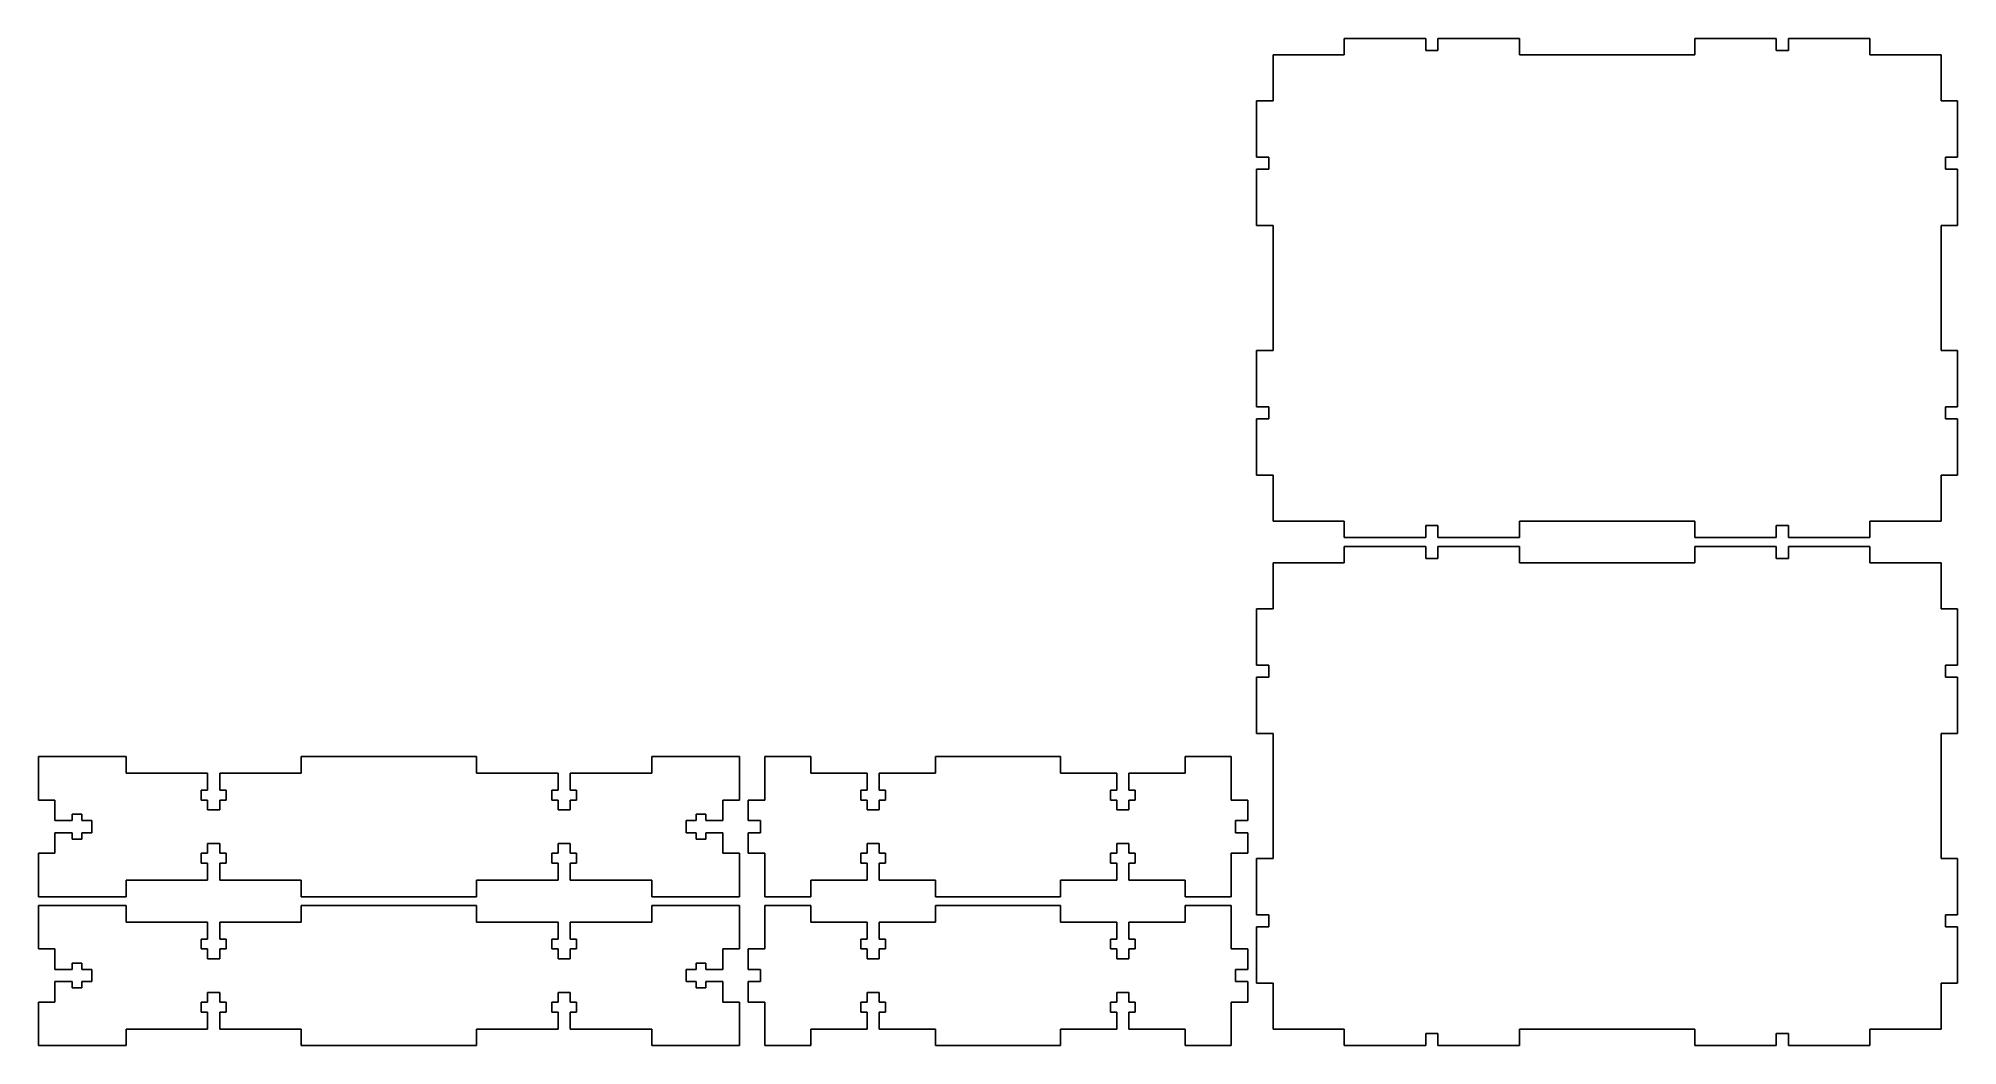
# Model space of a CAD drawing. Header units: inches. Extents: x 0 to 27.4, y 0.1 to 14.5.
import ezdxf

# ---------------------------------------------------------------- set-up
doc = ezdxf.new("R2010")
doc.units = ezdxf.units.IN

msp = doc.modelspace()

# ---------------------------------------------------------------- linework, layer by layer
at = {"layer": 'back_outsideCutPath'}
for p, q in [((1.25, 4.25), (0, 4.25)), ((0, 4.25), (0, 3.63)), ((1.25, 4.014), (1.25, 4.25)), ((6.25, 4.25), (3.75, 4.25)), ((3.75, 4.25), (3.75, 4.014)), ((6.25, 4.014), (6.25, 4.25)), ((10, 4.25), (8.75, 4.25)), ((8.75, 4.25), (8.75, 4.014)), ((10, 3.63), (10, 4.25)), ((2.413, 4.014), (1.25, 4.014)), ((2.413, 3.77), (2.413, 4.014)), ((3.75, 4.014), (2.587, 4.014)), ((2.587, 4.014), (2.587, 3.77)), ((7.413, 4.014), (6.25, 4.014)), ((7.413, 3.77), (7.413, 4.014)), ((8.75, 4.014), (7.587, 4.014)), ((7.587, 4.014), (7.587, 3.77)), ((0, 3.63), (0.236, 3.63)), ((0.236, 3.63), (0.236, 3.337)), ((2.323, 3.63), (2.323, 3.77)), ((2.323, 3.77), (2.413, 3.77)), ((2.413, 3.63), (2.323, 3.63)), ((2.413, 3.49), (2.413, 3.63)), ((2.587, 3.77), (2.677, 3.77)), ((2.677, 3.63), (2.587, 3.63)), ((2.587, 3.63), (2.587, 3.49)), ((2.677, 3.77), (2.677, 3.63)), ((7.323, 3.63), (7.323, 3.77)), ((7.323, 3.77), (7.413, 3.77)), ((7.413, 3.63), (7.323, 3.63)), ((7.413, 3.49), (7.413, 3.63)), ((7.587, 3.77), (7.677, 3.77)), ((7.677, 3.63), (7.587, 3.63)), ((7.587, 3.63), (7.587, 3.49)), ((7.677, 3.77), (7.677, 3.63)), ((9.764, 3.337), (9.764, 3.63)), ((9.764, 3.63), (10, 3.63)), ((0.236, 3.337), (0.48, 3.337)), ((0.48, 3.337), (0.48, 3.427)), ((0.48, 3.427), (0.62, 3.427)), ((0.62, 3.427), (0.62, 3.337)), ((0.62, 3.337), (0.76, 3.337)), ((0.76, 3.337), (0.76, 3.163)), ((2.587, 3.49), (2.413, 3.49)), ((7.587, 3.49), (7.413, 3.49)), ((9.24, 3.163), (9.24, 3.337)), ((9.24, 3.337), (9.38, 3.337)), ((9.38, 3.337), (9.38, 3.427)), ((9.38, 3.427), (9.52, 3.427)), ((9.52, 3.427), (9.52, 3.337)), ((9.52, 3.337), (9.764, 3.337)), ((0.48, 3.163), (0.236, 3.163)), ((0.236, 3.163), (0.236, 2.87)), ((0.48, 3.073), (0.48, 3.163)), ((0.62, 3.073), (0.48, 3.073)), ((0.76, 3.163), (0.62, 3.163)), ((0.62, 3.163), (0.62, 3.073)), ((9.38, 3.163), (9.24, 3.163)), ((9.38, 3.073), (9.38, 3.163)), ((9.52, 3.073), (9.38, 3.073)), ((9.764, 3.163), (9.52, 3.163)), ((9.52, 3.163), (9.52, 3.073)), ((9.764, 2.87), (9.764, 3.163)), ((0.236, 2.87), (0, 2.87)), ((0, 2.87), (0, 2.25)), ((2.323, 2.73), (2.323, 2.87)), ((2.323, 2.87), (2.413, 2.87)), ((2.413, 2.87), (2.413, 3.01)), ((2.413, 3.01), (2.587, 3.01)), ((2.587, 3.01), (2.587, 2.87)), ((2.587, 2.87), (2.677, 2.87)), ((2.677, 2.87), (2.677, 2.73)), ((7.323, 2.73), (7.323, 2.87)), ((7.323, 2.87), (7.413, 2.87)), ((7.413, 2.87), (7.413, 3.01)), ((7.413, 3.01), (7.587, 3.01)), ((7.587, 3.01), (7.587, 2.87)), ((7.587, 2.87), (7.677, 2.87)), ((7.677, 2.87), (7.677, 2.73)), ((10, 2.87), (9.764, 2.87)), ((10, 2.25), (10, 2.87)), ((1.25, 2.486), (2.413, 2.486)), ((1.25, 2.25), (1.25, 2.486)), ((2.413, 2.73), (2.323, 2.73)), ((2.413, 2.486), (2.413, 2.73)), ((2.677, 2.73), (2.587, 2.73)), ((2.587, 2.73), (2.587, 2.486)), ((2.587, 2.486), (3.75, 2.486)), ((3.75, 2.486), (3.75, 2.25)), ((6.25, 2.25), (6.25, 2.486)), ((6.25, 2.486), (7.413, 2.486)), ((7.413, 2.73), (7.323, 2.73)), ((7.413, 2.486), (7.413, 2.73)), ((7.677, 2.73), (7.587, 2.73)), ((7.587, 2.73), (7.587, 2.486)), ((7.587, 2.486), (8.75, 2.486)), ((8.75, 2.486), (8.75, 2.25)), ((0, 2.25), (1.25, 2.25)), ((3.75, 2.25), (6.25, 2.25)), ((8.75, 2.25), (10, 2.25))]:
    msp.add_line(p, q, dxfattribs=at)
at = {"layer": 'bottom_outsideCutPath'}
for p, q in [((18.625, 14.264), (17.611, 14.264)), ((17.611, 14.264), (17.611, 13.6094)), ((19.788, 14.5), (18.625, 14.5)), ((18.625, 14.5), (18.625, 14.264)), ((19.788, 14.326), (19.788, 14.5)), ((19.962, 14.326), (19.788, 14.326)), ((21.125, 14.5), (19.962, 14.5)), ((19.962, 14.5), (19.962, 14.326)), ((21.125, 14.264), (21.125, 14.5)), ((23.625, 14.264), (21.125, 14.264)), ((24.788, 14.5), (23.625, 14.5)), ((23.625, 14.5), (23.625, 14.264)), ((24.788, 14.326), (24.788, 14.5)), ((24.962, 14.326), (24.788, 14.326)), ((26.125, 14.5), (24.962, 14.5)), ((24.962, 14.5), (24.962, 14.326)), ((26.125, 14.264), (26.125, 14.5)), ((27.139, 14.264), (26.125, 14.264)), ((27.139, 13.6094), (27.139, 14.264)), ((17.611, 13.6094), (17.375, 13.6094)), ((17.375, 13.6094), (17.375, 12.8058)), ((27.375, 13.6094), (27.139, 13.6094)), ((27.375, 12.8058), (27.375, 13.6094)), ((17.375, 12.8058), (17.549, 12.8058)), ((17.549, 12.6318), (17.375, 12.6318)), ((17.375, 12.6318), (17.375, 11.8281)), ((17.549, 12.8058), (17.549, 12.6318)), ((27.201, 12.6318), (27.201, 12.8058)), ((27.201, 12.8058), (27.375, 12.8058)), ((27.375, 12.6318), (27.201, 12.6318)), ((27.375, 11.8281), (27.375, 12.6318)), ((17.375, 11.8281), (17.611, 11.8281)), ((17.611, 11.8281), (17.611, 10.0469)), ((27.139, 10.0469), (27.139, 11.8281)), ((27.139, 11.8281), (27.375, 11.8281)), ((17.611, 10.0469), (17.375, 10.0469)), ((17.375, 10.0469), (17.375, 9.2433)), ((27.375, 10.0469), (27.139, 10.0469)), ((27.375, 9.2433), (27.375, 10.0469)), ((17.375, 9.2433), (17.549, 9.2433)), ((17.549, 9.0693), (17.375, 9.0693)), ((17.375, 9.0693), (17.375, 8.2656)), ((17.549, 9.2433), (17.549, 9.0693)), ((27.201, 9.0693), (27.201, 9.2433)), ((27.201, 9.2433), (27.375, 9.2433)), ((27.375, 9.0693), (27.201, 9.0693)), ((27.375, 8.2656), (27.375, 9.0693)), ((17.375, 8.2656), (17.611, 8.2656)), ((17.611, 8.2656), (17.611, 7.611)), ((27.139, 7.611), (27.139, 8.2656)), ((27.139, 8.2656), (27.375, 8.2656)), ((17.611, 7.611), (18.625, 7.611)), ((18.625, 7.611), (18.625, 7.375)), ((19.788, 7.549), (19.962, 7.549)), ((19.788, 7.375), (19.788, 7.549)), ((19.962, 7.549), (19.962, 7.375)), ((21.125, 7.375), (21.125, 7.611)), ((21.125, 7.611), (23.625, 7.611)), ((23.625, 7.611), (23.625, 7.375)), ((24.788, 7.375), (24.788, 7.549)), ((24.788, 7.549), (24.962, 7.549)), ((24.962, 7.549), (24.962, 7.375)), ((26.125, 7.375), (26.125, 7.611)), ((26.125, 7.611), (27.139, 7.611)), ((18.625, 7.375), (19.788, 7.375)), ((19.962, 7.375), (21.125, 7.375)), ((23.625, 7.375), (24.788, 7.375)), ((24.962, 7.375), (26.125, 7.375))]:
    msp.add_line(p, q, dxfattribs=at)
at = {"layer": 'front_outsideCutPath'}
for p, q in [((1.25, 2.125), (0, 2.125)), ((0, 2.125), (0, 1.505)), ((1.25, 1.889), (1.25, 2.125)), ((6.25, 2.125), (3.75, 2.125)), ((3.75, 2.125), (3.75, 1.889)), ((6.25, 1.889), (6.25, 2.125)), ((10, 2.125), (8.75, 2.125)), ((8.75, 2.125), (8.75, 1.889)), ((10, 1.505), (10, 2.125)), ((2.413, 1.889), (1.25, 1.889)), ((2.323, 1.505), (2.323, 1.645)), ((2.323, 1.645), (2.413, 1.645)), ((2.413, 1.645), (2.413, 1.889)), ((3.75, 1.889), (2.587, 1.889)), ((2.587, 1.889), (2.587, 1.645)), ((2.587, 1.645), (2.677, 1.645)), ((2.677, 1.645), (2.677, 1.505)), ((7.413, 1.889), (6.25, 1.889)), ((7.323, 1.505), (7.323, 1.645)), ((7.323, 1.645), (7.413, 1.645)), ((7.413, 1.645), (7.413, 1.889)), ((8.75, 1.889), (7.587, 1.889)), ((7.587, 1.889), (7.587, 1.645)), ((7.587, 1.645), (7.677, 1.645)), ((7.677, 1.645), (7.677, 1.505)), ((0, 1.505), (0.236, 1.505)), ((0.236, 1.505), (0.236, 1.212)), ((2.413, 1.505), (2.323, 1.505)), ((2.413, 1.365), (2.413, 1.505)), ((2.677, 1.505), (2.587, 1.505)), ((2.587, 1.505), (2.587, 1.365)), ((7.413, 1.505), (7.323, 1.505)), ((7.413, 1.365), (7.413, 1.505)), ((7.677, 1.505), (7.587, 1.505)), ((7.587, 1.505), (7.587, 1.365)), ((9.764, 1.212), (9.764, 1.505)), ((9.764, 1.505), (10, 1.505)), ((0.236, 1.212), (0.48, 1.212)), ((0.48, 1.212), (0.48, 1.302)), ((0.48, 1.302), (0.62, 1.302)), ((0.62, 1.302), (0.62, 1.212)), ((0.62, 1.212), (0.76, 1.212)), ((0.76, 1.212), (0.76, 1.038)), ((2.587, 1.365), (2.413, 1.365)), ((7.587, 1.365), (7.413, 1.365)), ((9.24, 1.038), (9.24, 1.212)), ((9.24, 1.212), (9.38, 1.212)), ((9.38, 1.212), (9.38, 1.302)), ((9.38, 1.302), (9.52, 1.302)), ((9.52, 1.302), (9.52, 1.212)), ((9.52, 1.212), (9.764, 1.212)), ((0.48, 1.038), (0.236, 1.038)), ((0.236, 1.038), (0.236, 0.745)), ((0.48, 0.948), (0.48, 1.038)), ((0.62, 0.948), (0.48, 0.948)), ((0.76, 1.038), (0.62, 1.038)), ((0.62, 1.038), (0.62, 0.948)), ((2.413, 0.745), (2.413, 0.885)), ((2.413, 0.885), (2.587, 0.885)), ((2.587, 0.885), (2.587, 0.745)), ((7.413, 0.745), (7.413, 0.885)), ((7.413, 0.885), (7.587, 0.885)), ((7.587, 0.885), (7.587, 0.745)), ((9.38, 1.038), (9.24, 1.038)), ((9.38, 0.948), (9.38, 1.038)), ((9.52, 0.948), (9.38, 0.948)), ((9.764, 1.038), (9.52, 1.038)), ((9.52, 1.038), (9.52, 0.948)), ((9.764, 0.745), (9.764, 1.038)), ((0.236, 0.745), (0, 0.745)), ((0, 0.745), (0, 0.125)), ((2.323, 0.605), (2.323, 0.745)), ((2.323, 0.745), (2.413, 0.745)), ((2.413, 0.605), (2.323, 0.605)), ((2.413, 0.361), (2.413, 0.605)), ((2.587, 0.745), (2.677, 0.745)), ((2.677, 0.605), (2.587, 0.605)), ((2.587, 0.605), (2.587, 0.361)), ((2.677, 0.745), (2.677, 0.605)), ((7.323, 0.605), (7.323, 0.745)), ((7.323, 0.745), (7.413, 0.745)), ((7.413, 0.605), (7.323, 0.605)), ((7.413, 0.361), (7.413, 0.605)), ((7.587, 0.745), (7.677, 0.745)), ((7.677, 0.605), (7.587, 0.605)), ((7.587, 0.605), (7.587, 0.361)), ((7.677, 0.745), (7.677, 0.605)), ((10, 0.745), (9.764, 0.745)), ((10, 0.125), (10, 0.745)), ((1.25, 0.361), (2.413, 0.361)), ((1.25, 0.125), (1.25, 0.361)), ((2.587, 0.361), (3.75, 0.361)), ((3.75, 0.361), (3.75, 0.125)), ((6.25, 0.125), (6.25, 0.361)), ((6.25, 0.361), (7.413, 0.361)), ((7.587, 0.361), (8.75, 0.361)), ((8.75, 0.361), (8.75, 0.125)), ((0, 0.125), (1.25, 0.125)), ((3.75, 0.125), (6.25, 0.125)), ((8.75, 0.125), (10, 0.125))]:
    msp.add_line(p, q, dxfattribs=at)
at = {"layer": 'left_outsideCutPath'}
for p, q in [((11.0156, 2.125), (10.361, 2.125)), ((10.361, 2.125), (10.361, 1.505)), ((11.0156, 1.889), (11.0156, 2.125)), ((14.5781, 2.125), (12.7969, 2.125)), ((12.7969, 2.125), (12.7969, 1.889)), ((14.5781, 1.889), (14.5781, 2.125)), ((17.014, 2.125), (16.3594, 2.125)), ((16.3594, 2.125), (16.3594, 1.889)), ((17.014, 1.505), (17.014, 2.125)), ((11.8193, 1.889), (11.0156, 1.889)), ((11.7293, 1.505), (11.7293, 1.645)), ((11.7293, 1.645), (11.8193, 1.645)), ((11.8193, 1.645), (11.8193, 1.889)), ((12.7969, 1.889), (11.9933, 1.889)), ((11.9933, 1.889), (11.9933, 1.645)), ((11.9933, 1.645), (12.0833, 1.645)), ((12.0833, 1.645), (12.0833, 1.505)), ((15.3818, 1.889), (14.5781, 1.889)), ((15.2918, 1.505), (15.2918, 1.645)), ((15.2918, 1.645), (15.3818, 1.645)), ((15.3818, 1.645), (15.3818, 1.889)), ((16.3594, 1.889), (15.5558, 1.889)), ((15.5558, 1.889), (15.5558, 1.645)), ((15.5558, 1.645), (15.6458, 1.645)), ((15.6458, 1.645), (15.6458, 1.505)), ((10.361, 1.505), (10.125, 1.505)), ((10.125, 1.505), (10.125, 1.212)), ((11.8193, 1.505), (11.7293, 1.505)), ((11.8193, 1.365), (11.8193, 1.505)), ((12.0833, 1.505), (11.9933, 1.505)), ((11.9933, 1.505), (11.9933, 1.365)), ((15.3818, 1.505), (15.2918, 1.505)), ((15.3818, 1.365), (15.3818, 1.505)), ((15.6458, 1.505), (15.5558, 1.505)), ((15.5558, 1.505), (15.5558, 1.365)), ((17.25, 1.505), (17.014, 1.505)), ((17.25, 1.212), (17.25, 1.505)), ((10.125, 1.212), (10.299, 1.212)), ((10.299, 1.212), (10.299, 1.038)), ((11.9933, 1.365), (11.8193, 1.365)), ((15.5558, 1.365), (15.3818, 1.365)), ((17.076, 1.038), (17.076, 1.212)), ((17.076, 1.212), (17.25, 1.212)), ((10.299, 1.038), (10.125, 1.038)), ((10.125, 1.038), (10.125, 0.745)), ((11.8193, 0.745), (11.8193, 0.885)), ((11.8193, 0.885), (11.9933, 0.885)), ((11.9933, 0.885), (11.9933, 0.745)), ((15.3818, 0.745), (15.3818, 0.885)), ((15.3818, 0.885), (15.5558, 0.885)), ((15.5558, 0.885), (15.5558, 0.745)), ((17.25, 1.038), (17.076, 1.038)), ((17.25, 0.745), (17.25, 1.038)), ((10.125, 0.745), (10.361, 0.745)), ((10.361, 0.745), (10.361, 0.125)), ((11.7293, 0.605), (11.7293, 0.745)), ((11.7293, 0.745), (11.8193, 0.745)), ((11.8193, 0.605), (11.7293, 0.605)), ((11.8193, 0.361), (11.8193, 0.605)), ((11.9933, 0.745), (12.0833, 0.745)), ((12.0833, 0.605), (11.9933, 0.605)), ((11.9933, 0.605), (11.9933, 0.361)), ((12.0833, 0.745), (12.0833, 0.605)), ((15.2918, 0.605), (15.2918, 0.745)), ((15.2918, 0.745), (15.3818, 0.745)), ((15.3818, 0.605), (15.2918, 0.605)), ((15.3818, 0.361), (15.3818, 0.605)), ((15.5558, 0.745), (15.6458, 0.745)), ((15.6458, 0.605), (15.5558, 0.605)), ((15.5558, 0.605), (15.5558, 0.361)), ((15.6458, 0.745), (15.6458, 0.605)), ((17.014, 0.125), (17.014, 0.745)), ((17.014, 0.745), (17.25, 0.745)), ((11.0156, 0.361), (11.8193, 0.361)), ((11.0156, 0.125), (11.0156, 0.361)), ((11.9933, 0.361), (12.7969, 0.361)), ((12.7969, 0.361), (12.7969, 0.125)), ((14.5781, 0.125), (14.5781, 0.361)), ((14.5781, 0.361), (15.3818, 0.361)), ((15.5558, 0.361), (16.3594, 0.361)), ((16.3594, 0.361), (16.3594, 0.125)), ((10.361, 0.125), (11.0156, 0.125)), ((12.7969, 0.125), (14.5781, 0.125)), ((16.3594, 0.125), (17.014, 0.125))]:
    msp.add_line(p, q, dxfattribs=at)
at = {"layer": 'right_outsideCutPath'}
for p, q in [((11.0156, 4.25), (10.361, 4.25)), ((10.361, 4.25), (10.361, 3.63)), ((11.0156, 4.014), (11.0156, 4.25)), ((14.5781, 4.25), (12.7969, 4.25)), ((12.7969, 4.25), (12.7969, 4.014)), ((14.5781, 4.014), (14.5781, 4.25)), ((17.014, 4.25), (16.3594, 4.25)), ((16.3594, 4.25), (16.3594, 4.014)), ((17.014, 3.63), (17.014, 4.25)), ((11.8193, 4.014), (11.0156, 4.014)), ((11.8193, 3.77), (11.8193, 4.014)), ((12.7969, 4.014), (11.9933, 4.014)), ((11.9933, 4.014), (11.9933, 3.77)), ((15.3818, 4.014), (14.5781, 4.014)), ((15.3818, 3.77), (15.3818, 4.014)), ((16.3594, 4.014), (15.5558, 4.014)), ((15.5558, 4.014), (15.5558, 3.77)), ((10.361, 3.63), (10.125, 3.63)), ((10.125, 3.63), (10.125, 3.337)), ((11.7293, 3.63), (11.7293, 3.77)), ((11.7293, 3.77), (11.8193, 3.77)), ((11.8193, 3.63), (11.7293, 3.63)), ((11.8193, 3.49), (11.8193, 3.63)), ((11.9933, 3.77), (12.0833, 3.77)), ((12.0833, 3.63), (11.9933, 3.63)), ((11.9933, 3.63), (11.9933, 3.49)), ((12.0833, 3.77), (12.0833, 3.63)), ((15.2918, 3.63), (15.2918, 3.77)), ((15.2918, 3.77), (15.3818, 3.77)), ((15.3818, 3.63), (15.2918, 3.63)), ((15.3818, 3.49), (15.3818, 3.63)), ((15.5558, 3.77), (15.6458, 3.77)), ((15.6458, 3.63), (15.5558, 3.63)), ((15.5558, 3.63), (15.5558, 3.49)), ((15.6458, 3.77), (15.6458, 3.63)), ((17.25, 3.63), (17.014, 3.63)), ((17.25, 3.337), (17.25, 3.63)), ((10.125, 3.337), (10.299, 3.337)), ((10.299, 3.337), (10.299, 3.163)), ((11.9933, 3.49), (11.8193, 3.49)), ((15.5558, 3.49), (15.3818, 3.49)), ((17.076, 3.163), (17.076, 3.337)), ((17.076, 3.337), (17.25, 3.337)), ((10.299, 3.163), (10.125, 3.163)), ((10.125, 3.163), (10.125, 2.87)), ((17.25, 3.163), (17.076, 3.163)), ((17.25, 2.87), (17.25, 3.163)), ((10.125, 2.87), (10.361, 2.87)), ((10.361, 2.87), (10.361, 2.25)), ((11.7293, 2.73), (11.7293, 2.87)), ((11.7293, 2.87), (11.8193, 2.87)), ((11.8193, 2.87), (11.8193, 3.01)), ((11.8193, 3.01), (11.9933, 3.01)), ((11.9933, 3.01), (11.9933, 2.87)), ((11.9933, 2.87), (12.0833, 2.87)), ((12.0833, 2.87), (12.0833, 2.73)), ((15.2918, 2.73), (15.2918, 2.87)), ((15.2918, 2.87), (15.3818, 2.87)), ((15.3818, 2.87), (15.3818, 3.01)), ((15.3818, 3.01), (15.5558, 3.01)), ((15.5558, 3.01), (15.5558, 2.87)), ((15.5558, 2.87), (15.6458, 2.87)), ((15.6458, 2.87), (15.6458, 2.73)), ((17.014, 2.25), (17.014, 2.87)), ((17.014, 2.87), (17.25, 2.87)), ((11.0156, 2.486), (11.8193, 2.486)), ((11.0156, 2.25), (11.0156, 2.486)), ((11.8193, 2.73), (11.7293, 2.73)), ((11.8193, 2.486), (11.8193, 2.73)), ((12.0833, 2.73), (11.9933, 2.73)), ((11.9933, 2.73), (11.9933, 2.486)), ((11.9933, 2.486), (12.7969, 2.486)), ((12.7969, 2.486), (12.7969, 2.25)), ((14.5781, 2.25), (14.5781, 2.486)), ((14.5781, 2.486), (15.3818, 2.486)), ((15.3818, 2.73), (15.2918, 2.73)), ((15.3818, 2.486), (15.3818, 2.73)), ((15.6458, 2.73), (15.5558, 2.73)), ((15.5558, 2.73), (15.5558, 2.486)), ((15.5558, 2.486), (16.3594, 2.486)), ((16.3594, 2.486), (16.3594, 2.25)), ((10.361, 2.25), (11.0156, 2.25)), ((12.7969, 2.25), (14.5781, 2.25)), ((16.3594, 2.25), (17.014, 2.25))]:
    msp.add_line(p, q, dxfattribs=at)
at = {"layer": 'top_outsideCutPath'}
for p, q in [((19.788, 7.25), (18.625, 7.25)), ((18.625, 7.25), (18.625, 7.014)), ((19.788, 7.076), (19.788, 7.25)), ((21.125, 7.25), (19.962, 7.25)), ((19.962, 7.25), (19.962, 7.076)), ((21.125, 7.014), (21.125, 7.25)), ((24.788, 7.25), (23.625, 7.25)), ((23.625, 7.25), (23.625, 7.014)), ((24.788, 7.076), (24.788, 7.25)), ((26.125, 7.25), (24.962, 7.25)), ((24.962, 7.25), (24.962, 7.076)), ((26.125, 7.014), (26.125, 7.25)), ((18.625, 7.014), (17.611, 7.014)), ((17.611, 7.014), (17.611, 6.3594)), ((19.962, 7.076), (19.788, 7.076)), ((23.625, 7.014), (21.125, 7.014)), ((24.962, 7.076), (24.788, 7.076)), ((27.139, 7.014), (26.125, 7.014)), ((27.139, 6.3594), (27.139, 7.014)), ((17.611, 6.3594), (17.375, 6.3594)), ((17.375, 6.3594), (17.375, 5.5558)), ((27.375, 6.3594), (27.139, 6.3594)), ((27.375, 5.5558), (27.375, 6.3594)), ((17.375, 5.5558), (17.549, 5.5558)), ((17.549, 5.5558), (17.549, 5.3818)), ((27.201, 5.3818), (27.201, 5.5558)), ((27.201, 5.5558), (27.375, 5.5558)), ((17.549, 5.3818), (17.375, 5.3818)), ((17.375, 5.3818), (17.375, 4.5781)), ((27.375, 5.3818), (27.201, 5.3818)), ((27.375, 4.5781), (27.375, 5.3818)), ((17.375, 4.5781), (17.611, 4.5781)), ((17.611, 4.5781), (17.611, 2.7969)), ((27.139, 2.7969), (27.139, 4.5781)), ((27.139, 4.5781), (27.375, 4.5781)), ((17.611, 2.7969), (17.375, 2.7969)), ((17.375, 2.7969), (17.375, 1.9933)), ((27.375, 2.7969), (27.139, 2.7969)), ((27.375, 1.9933), (27.375, 2.7969)), ((17.375, 1.9933), (17.549, 1.9933)), ((17.549, 1.9933), (17.549, 1.8193)), ((27.201, 1.8193), (27.201, 1.9933)), ((27.201, 1.9933), (27.375, 1.9933)), ((17.549, 1.8193), (17.375, 1.8193)), ((17.375, 1.8193), (17.375, 1.0156)), ((27.375, 1.8193), (27.201, 1.8193)), ((27.375, 1.0156), (27.375, 1.8193)), ((17.375, 1.0156), (17.611, 1.0156)), ((17.611, 1.0156), (17.611, 0.361)), ((27.139, 0.361), (27.139, 1.0156)), ((27.139, 1.0156), (27.375, 1.0156)), ((17.611, 0.361), (18.625, 0.361)), ((18.625, 0.361), (18.625, 0.125)), ((19.788, 0.299), (19.962, 0.299)), ((19.788, 0.125), (19.788, 0.299)), ((19.962, 0.299), (19.962, 0.125)), ((21.125, 0.125), (21.125, 0.361)), ((21.125, 0.361), (23.625, 0.361)), ((23.625, 0.361), (23.625, 0.125)), ((24.788, 0.125), (24.788, 0.299)), ((24.788, 0.299), (24.962, 0.299)), ((24.962, 0.299), (24.962, 0.125)), ((26.125, 0.125), (26.125, 0.361)), ((26.125, 0.361), (27.139, 0.361)), ((18.625, 0.125), (19.788, 0.125)), ((19.962, 0.125), (21.125, 0.125)), ((23.625, 0.125), (24.788, 0.125)), ((24.962, 0.125), (26.125, 0.125))]:
    msp.add_line(p, q, dxfattribs=at)

doc.saveas('drawing.dxf')
